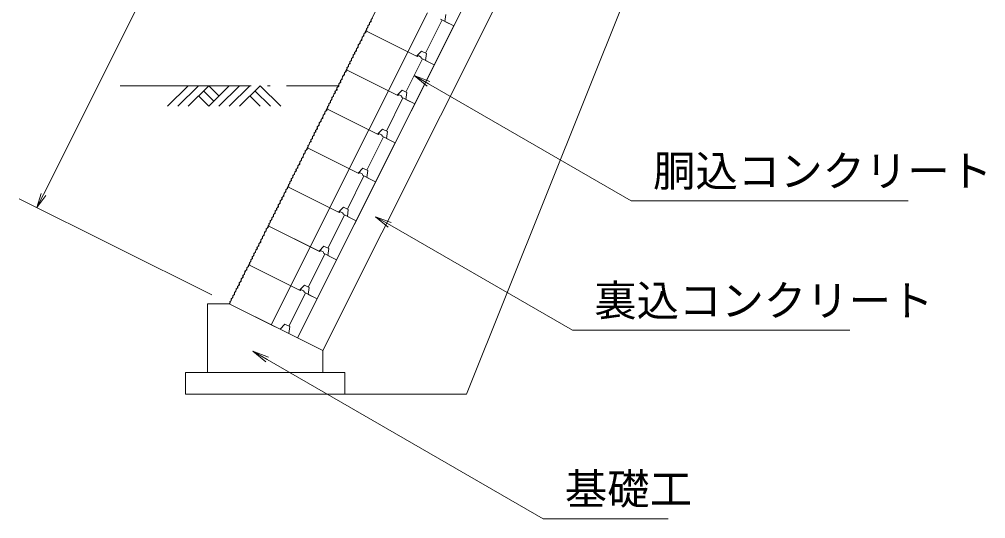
# Model space of a CAD drawing. Units: millimetres, scale not verified. Extents: x 1702 to 43752, y 1233 to 30933.
# Drawn here: x 13227 to 17655, y 19389 to 21679 of the extents above; entities that cross this region are included whole.
import ezdxf
from ezdxf.enums import TextEntityAlignment as Align

# ---------------------------------------------------------------- set-up
doc = ezdxf.new("R2010")
doc.units = ezdxf.units.MM
doc.header["$LTSCALE"] = 50
doc.linetypes.add('LONG_DASHED_DOTTED', pattern=[15.25, 12, -1.5, 0.25, -1.5])
for name, color, linetype, lineweight in [('D-BMK', 2, 'Continuous', 13), ('D-STR', 1, 'Continuous', 13), ('D-STR-DIM', 7, 'Continuous', 13), ('D-STR-STR（BLOCK）', 1, 'Continuous', 13), ('D-STR-TXT', 7, 'Continuous', 13)]:
    doc.layers.add(name, color=color, linetype=linetype, lineweight=lineweight)
doc.styles.add('ＭＳ ゴシック', font='')
doc.styles.get('ＭＳ ゴシック').set_extended_font_data('MS Gothic')

msp = doc.modelspace()

# ---------------------------------------------------------------- linework, layer by layer
at = {"layer": 'D-BMK', "linetype": 'LONG_DASHED_DOTTED'}
msp.add_line((13689.42, 21374.59), (14689.42, 21374.59), dxfattribs=at)
at = {"layer": 'D-BMK'}
for p, q in [((13906.63, 21280.3), (14000.9, 21374.59)), ((13953.78, 21280.3), (14048.05, 21374.59)), ((14000.9, 21280.3), (14095.17, 21374.59)), ((14071.61, 21351), (14118.73, 21303.88)), ((14095.15, 21280.3), (14189.42, 21374.59)), ((14095.17, 21374.59), (14142.3, 21327.46)), ((14142.3, 21280.3), (14236.57, 21374.59)), ((14189.46, 21280.3), (14283.73, 21374.59)), ((14236.55, 21280.3), (14330.82, 21374.59)), ((14307.26, 21351), (14377.96, 21280.3)), ((14330.82, 21374.59), (14425.11, 21280.3)), ((14095.15, 21280.3), (14048.03, 21327.42)), ((14330.8, 21280.3), (14283.67, 21327.42))]:
    msp.add_line(p, q, dxfattribs=at)
at = {"layer": 'D-STR'}
for p, q in [((16201.88, 24399.51), (14189.42, 20374.59)), ((16514.93, 24242.98), (14502.47, 20218.06)), ((16631.21, 24184.85), (14618.75, 20159.92)), ((15276.65, 19959.92), (16966.62, 24184.85)), ((14089.42, 20374.59), (14089.42, 20059.92)), ((14089.42, 20374.59), (14189.42, 20374.59)), ((14618.75, 20159.92), (14189.42, 20374.59)), ((14618.75, 20159.92), (14618.75, 20059.92)), ((14089.42, 20059.92), (13989.42, 20059.92)), ((13989.42, 20059.92), (13989.42, 19959.92)), ((14618.75, 20059.92), (14089.42, 20059.92)), ((14618.75, 20059.92), (14718.75, 20059.92)), ((14718.75, 20059.92), (14718.75, 19959.92)), ((13989.42, 19959.92), (14718.75, 19959.92)), ((14718.75, 19959.92), (15276.65, 19959.92))]:
    msp.add_line(p, q, dxfattribs=at)
at = {"layer": 'D-STR-DIM'}
for p, q in [((13338.16, 20875.68), (15245.53, 24690.42)), ((15095.59, 21372.74), (15036.89, 21421.07)), ((15108.09, 21394.39), (15036.89, 21421.07)), ((15036.89, 21421.07), (15101.84, 21383.57)), ((14108.92, 20414.84), (13227.48, 20855.56)), ((13328.1, 20880.72), (13307.98, 20815.31)), ((13307.98, 20815.31), (13338.16, 20875.68)), ((13348.23, 20870.65), (13307.98, 20815.31)), ((14918.19, 20725.36), (14859.48, 20773.68)), ((14930.69, 20747.01), (14859.48, 20773.68)), ((14859.48, 20773.68), (14924.44, 20736.18)), ((14356.28, 20107.95), (14297.58, 20156.28)), ((14368.78, 20129.6), (14297.58, 20156.28)), ((14297.58, 20156.28), (14362.53, 20118.78))]:
    msp.add_line(p, q, dxfattribs=at)
at = {"layer": 'D-STR-STR（BLOCK）'}
for p, q in [((15307.46, 21828.03), (15218.01, 21649.15)), ((15097.27, 21709.52), (15007.82, 21530.63)), ((15177.76, 21669.27), (15182.24, 21700.58)), ((14832.32, 21653.86), (14824.7, 21650.71)), ((14838.98, 21668.99), (14831.48, 21663.66)), ((14831.48, 21663.66), (14832.32, 21653.86)), ((14846.24, 21684.12), (14838.98, 21678.07)), ((14838.98, 21678.07), (14838.98, 21668.99)), ((15164.35, 21675.98), (15088.32, 21523.93)), ((15218.01, 21649.15), (15158.09, 21679.11)), ((15177.76, 21669.27), (15218.01, 21649.15)), ((14814.65, 21618.52), (14806.18, 21613.07)), ((14806.18, 21613.07), (14806.3, 21603.02)), ((14815.52, 21626.79), (14814.65, 21618.52)), ((14819.8, 21630.62), (14815.52, 21626.79)), ((15050.76, 21509.17), (14815.52, 21626.79)), ((14815.52, 21626.79), (15048.07, 21510.51)), ((14824.64, 21639.7), (14818.35, 21637.4)), ((14818.35, 21637.4), (14819.8, 21630.62)), ((14824.7, 21650.71), (14824.64, 21639.7)), ((15218.01, 21649.15), (15128.57, 21470.26)), ((14789.47, 21569.38), (14780.64, 21562.6)), ((14796.61, 21583.05), (14788.75, 21577.61)), ((14788.75, 21577.61), (14789.47, 21569.38)), ((14798.19, 21597.09), (14796.61, 21583.05)), ((14806.3, 21603.02), (14798.19, 21597.09)), ((14765.39, 21521.21), (14757.89, 21516.49)), ((14772.65, 21533.31), (14763.33, 21528.59)), ((14763.33, 21528.59), (14765.39, 21521.21)), ((14780.76, 21550.74), (14771.81, 21544.32)), ((14771.81, 21544.32), (14772.65, 21533.31)), ((14780.64, 21562.6), (14780.76, 21550.74)), ((15007.82, 21530.63), (14918.38, 21351.75)), ((15048.07, 21510.51), (15070.43, 21532.87)), ((15070.43, 21532.87), (15092.79, 21521.69)), ((15088.32, 21490.39), (15092.79, 21521.69)), ((14749.53, 21490.1), (14742.03, 21484.78)), ((14742.03, 21484.78), (14742.88, 21474.98)), ((14749.54, 21499.18), (14749.53, 21490.1)), ((14756.8, 21505.23), (14749.54, 21499.18)), ((14757.89, 21516.49), (14756.8, 21505.23)), ((15074.9, 21497.09), (14998.88, 21345.04)), ((15066.41, 21506.93), (15057.46, 21511.4)), ((15128.57, 21470.26), (15068.64, 21500.22)), ((15088.32, 21490.39), (15128.57, 21470.26)), ((14725.21, 21439.63), (14716.74, 21434.18)), ((14716.74, 21434.18), (14716.85, 21424.14)), ((14726.08, 21447.9), (14725.21, 21439.63)), ((14730.36, 21451.74), (14726.08, 21447.9)), ((14961.31, 21330.28), (14726.08, 21447.9)), ((14726.08, 21447.9), (14958.63, 21331.62)), ((14735.2, 21460.81), (14728.91, 21458.51)), ((14728.91, 21458.51), (14730.36, 21451.74)), ((14735.26, 21471.83), (14735.2, 21460.81)), ((14742.88, 21474.98), (14735.26, 21471.83)), ((15128.57, 21470.26), (15039.13, 21291.38)), ((14700.03, 21390.49), (14691.2, 21383.71)), ((14707.17, 21404.17), (14699.31, 21398.72)), ((14699.31, 21398.72), (14700.03, 21390.49)), ((14708.75, 21418.21), (14707.17, 21404.17)), ((14716.85, 21424.14), (14708.75, 21418.21)), ((14683.21, 21354.43), (14673.89, 21349.71)), ((14673.89, 21349.71), (14675.95, 21342.32)), ((14691.32, 21371.85), (14682.36, 21365.44)), ((14682.36, 21365.44), (14683.21, 21354.43)), ((14691.2, 21383.71), (14691.32, 21371.85)), ((14918.38, 21351.75), (14828.94, 21172.86)), ((14958.63, 21331.62), (14980.99, 21353.99)), ((14980.99, 21353.99), (15003.35, 21342.8)), ((14998.88, 21311.5), (15003.35, 21342.8)), ((14660.09, 21311.22), (14652.59, 21305.89)), ((14652.59, 21305.89), (14653.44, 21296.09)), ((14667.35, 21326.35), (14660.09, 21320.3)), ((14660.09, 21320.3), (14660.09, 21311.22)), ((14668.45, 21337.6), (14667.35, 21326.35)), ((14675.95, 21342.32), (14668.45, 21337.6)), ((14985.46, 21318.21), (14909.44, 21166.16)), ((14976.97, 21328.05), (14968.02, 21332.52)), ((15039.13, 21291.38), (14979.2, 21321.34)), ((14998.88, 21311.5), (15039.13, 21291.38)), ((14635.76, 21260.75), (14627.29, 21255.3)), ((14627.29, 21255.3), (14627.41, 21245.25)), ((14636.64, 21269.01), (14635.76, 21260.75)), ((14640.92, 21272.85), (14636.64, 21269.01)), ((14871.87, 21151.4), (14636.64, 21269.01)), ((14636.64, 21269.01), (14869.19, 21152.74)), ((14645.76, 21281.93), (14639.47, 21279.63)), ((14639.47, 21279.63), (14640.92, 21272.85)), ((14645.81, 21292.94), (14645.76, 21281.93)), ((14653.44, 21296.09), (14645.81, 21292.94)), ((15039.13, 21291.38), (14949.69, 21112.49)), ((14610.59, 21211.61), (14601.76, 21204.83)), ((14617.73, 21225.28), (14609.86, 21219.84)), ((14609.86, 21219.84), (14610.59, 21211.61)), ((14619.3, 21239.32), (14617.73, 21225.28)), ((14627.41, 21245.25), (14619.3, 21239.32)), ((14593.77, 21175.54), (14584.45, 21170.82)), ((14584.45, 21170.82), (14586.5, 21163.44)), ((14601.87, 21192.97), (14592.92, 21186.55)), ((14592.92, 21186.55), (14593.77, 21175.54)), ((14601.76, 21204.83), (14601.87, 21192.97)), ((14828.94, 21172.86), (14739.49, 20993.98)), ((14869.19, 21152.74), (14891.55, 21175.1)), ((14891.55, 21175.1), (14913.91, 21163.92)), ((14570.65, 21132.33), (14563.15, 21127.01)), ((14563.15, 21127.01), (14563.99, 21117.21)), ((14577.91, 21147.46), (14570.65, 21141.41)), ((14570.65, 21141.41), (14570.65, 21132.33)), ((14579, 21158.72), (14577.91, 21147.46)), ((14586.5, 21163.44), (14579, 21158.72)), ((14896.02, 21139.32), (14819.99, 20987.27)), ((14887.52, 21149.16), (14878.58, 21153.63)), ((14949.69, 21112.49), (14889.76, 21142.45)), ((14909.44, 21132.61), (14913.91, 21163.92)), ((14909.44, 21132.61), (14949.69, 21112.49)), ((14546.32, 21081.86), (14537.85, 21076.41)), ((14547.19, 21090.13), (14546.32, 21081.86)), ((14551.47, 21093.96), (14547.19, 21090.13)), ((14782.43, 20972.51), (14547.19, 21090.13)), ((14547.19, 21090.13), (14779.74, 20973.85)), ((14556.32, 21103.04), (14550.02, 21100.74)), ((14550.02, 21100.74), (14551.47, 21093.96)), ((14556.37, 21114.06), (14556.32, 21103.04)), ((14563.99, 21117.21), (14556.37, 21114.06)), ((14949.69, 21112.49), (14860.24, 20933.6)), ((14521.15, 21032.72), (14512.31, 21025.94)), ((14528.29, 21046.4), (14520.42, 21040.95)), ((14520.42, 21040.95), (14521.15, 21032.72)), ((14529.86, 21060.44), (14528.29, 21046.4)), ((14537.97, 21066.37), (14529.86, 21060.44)), ((14537.85, 21076.41), (14537.97, 21066.37)), ((14504.32, 20996.66), (14495.01, 20991.93)), ((14495.01, 20991.93), (14497.06, 20984.55)), ((14512.43, 21014.08), (14503.48, 21007.67)), ((14503.48, 21007.67), (14504.32, 20996.66)), ((14512.31, 21025.94), (14512.43, 21014.08)), ((14739.49, 20993.98), (14650.05, 20815.09)), ((14779.74, 20973.85), (14802.1, 20996.21)), ((14802.1, 20996.21), (14824.47, 20985.03)), ((14481.21, 20953.45), (14473.7, 20948.12)), ((14473.7, 20948.12), (14474.55, 20938.32)), ((14488.47, 20968.58), (14481.21, 20962.52)), ((14481.21, 20962.52), (14481.21, 20953.45)), ((14489.56, 20979.83), (14488.47, 20968.58)), ((14497.06, 20984.55), (14489.56, 20979.83)), ((14806.58, 20960.44), (14730.55, 20808.38)), ((14798.08, 20970.28), (14789.14, 20974.75)), ((14860.24, 20933.6), (14800.32, 20963.57)), ((14819.99, 20953.73), (14824.47, 20985.03)), ((14819.99, 20953.73), (14860.24, 20933.6)), ((14456.88, 20902.97), (14448.41, 20897.53)), ((14457.75, 20911.24), (14456.88, 20902.97)), ((14462.03, 20915.08), (14457.75, 20911.24)), ((14692.98, 20793.63), (14457.75, 20911.24)), ((14457.75, 20911.24), (14690.3, 20794.97)), ((14466.87, 20924.16), (14460.58, 20921.86)), ((14460.58, 20921.86), (14462.03, 20915.08)), ((14466.93, 20935.17), (14466.87, 20924.16)), ((14474.55, 20938.32), (14466.93, 20935.17)), ((14860.24, 20933.6), (14770.8, 20754.72)), ((14438.84, 20867.51), (14430.98, 20862.07)), ((14430.98, 20862.07), (14431.7, 20853.84)), ((14440.42, 20881.55), (14438.84, 20867.51)), ((14448.53, 20887.48), (14440.42, 20881.55)), ((14448.41, 20897.53), (14448.53, 20887.48)), ((14414.88, 20817.77), (14405.56, 20813.05)), ((14405.56, 20813.05), (14407.62, 20805.67)), ((14422.99, 20835.2), (14414.04, 20828.78)), ((14414.04, 20828.78), (14414.88, 20817.77)), ((14431.7, 20853.84), (14422.87, 20847.06)), ((14422.87, 20847.06), (14422.99, 20835.2)), ((14650.05, 20815.09), (14560.61, 20636.21)), ((14690.3, 20794.97), (14712.66, 20817.33)), ((14712.66, 20817.33), (14735.02, 20806.15)), ((14391.76, 20774.56), (14384.26, 20769.24)), ((14384.26, 20769.24), (14385.11, 20759.43)), ((14391.77, 20783.64), (14391.76, 20774.56)), ((14399.03, 20789.69), (14391.77, 20783.64)), ((14400.12, 20800.95), (14399.03, 20789.69)), ((14407.62, 20805.67), (14400.12, 20800.95)), ((14717.13, 20781.55), (14641.11, 20629.5)), ((14708.64, 20791.39), (14699.69, 20795.86)), ((14770.8, 20754.72), (14710.87, 20784.68)), ((14730.55, 20774.84), (14735.02, 20806.15)), ((14730.55, 20774.84), (14770.8, 20754.72)), ((14367.43, 20724.09), (14358.96, 20718.64)), ((14368.31, 20732.36), (14367.43, 20724.09)), ((14372.59, 20736.19), (14368.31, 20732.36)), ((14603.54, 20614.74), (14368.31, 20732.36)), ((14368.31, 20732.36), (14600.86, 20616.08)), ((14377.43, 20745.27), (14371.14, 20742.97)), ((14371.14, 20742.97), (14372.59, 20736.19)), ((14377.48, 20756.29), (14377.43, 20745.27)), ((14385.11, 20759.43), (14377.48, 20756.29)), ((14770.8, 20754.72), (14681.36, 20575.83)), ((14349.4, 20688.63), (14341.54, 20683.18)), ((14341.54, 20683.18), (14342.26, 20674.95)), ((14350.98, 20702.67), (14349.4, 20688.63)), ((14359.08, 20708.6), (14350.98, 20702.67)), ((14358.96, 20718.64), (14359.08, 20708.6)), ((14325.44, 20638.88), (14316.12, 20634.16)), ((14316.12, 20634.16), (14318.18, 20626.78)), ((14333.55, 20656.31), (14324.59, 20649.9)), ((14324.59, 20649.9), (14325.44, 20638.88)), ((14342.26, 20674.95), (14333.43, 20668.17)), ((14333.43, 20668.17), (14333.55, 20656.31)), ((14560.61, 20636.21), (14471.17, 20457.32)), ((14600.86, 20616.08), (14623.22, 20638.44)), ((14623.22, 20638.44), (14645.58, 20627.26)), ((14302.32, 20595.68), (14294.82, 20590.35)), ((14294.82, 20590.35), (14295.66, 20580.55)), ((14309.58, 20610.81), (14302.32, 20604.75)), ((14302.32, 20604.75), (14302.32, 20595.68)), ((14310.67, 20622.06), (14309.58, 20610.81)), ((14318.18, 20626.78), (14310.67, 20622.06)), ((14627.69, 20602.67), (14551.67, 20450.61)), ((14619.19, 20612.5), (14610.25, 20616.98)), ((14681.36, 20575.83), (14621.43, 20605.8)), ((14641.11, 20595.96), (14645.58, 20627.26)), ((14641.11, 20595.96), (14681.36, 20575.83)), ((14278.86, 20553.47), (14277.99, 20545.2)), ((14283.15, 20557.31), (14278.86, 20553.47)), ((14514.1, 20435.86), (14278.86, 20553.47)), ((14278.86, 20553.47), (14511.42, 20437.2)), ((14287.99, 20566.39), (14281.7, 20564.09)), ((14281.7, 20564.09), (14283.15, 20557.31)), ((14288.04, 20577.4), (14287.99, 20566.39)), ((14295.66, 20580.55), (14288.04, 20577.4)), ((14681.36, 20575.83), (14591.91, 20396.95)), ((14259.96, 20509.74), (14252.09, 20504.29)), ((14252.09, 20504.29), (14252.82, 20496.07)), ((14261.53, 20523.78), (14259.96, 20509.74)), ((14269.64, 20529.71), (14261.53, 20523.78)), ((14277.99, 20545.2), (14269.52, 20539.76)), ((14269.52, 20539.76), (14269.64, 20529.71)), ((14235.99, 20460), (14226.68, 20455.28)), ((14244.1, 20477.43), (14235.15, 20471.01)), ((14235.15, 20471.01), (14235.99, 20460)), ((14252.82, 20496.07), (14243.99, 20489.29)), ((14243.99, 20489.29), (14244.1, 20477.43)), ((14471.17, 20457.32), (14381.72, 20278.44)), ((14511.42, 20437.2), (14533.78, 20459.56)), ((14533.78, 20459.56), (14556.14, 20448.38)), ((14212.88, 20416.79), (14205.38, 20411.47)), ((14220.14, 20431.92), (14212.88, 20425.87)), ((14212.88, 20425.87), (14212.88, 20416.79)), ((14221.23, 20443.18), (14220.14, 20431.92)), ((14228.73, 20447.9), (14221.23, 20443.18)), ((14226.68, 20455.28), (14228.73, 20447.9)), ((14538.25, 20423.78), (14462.22, 20271.73)), ((14529.75, 20433.62), (14520.81, 20438.09)), ((14591.91, 20396.95), (14531.99, 20426.91)), ((14551.67, 20417.07), (14556.14, 20448.38)), ((14551.67, 20417.07), (14591.91, 20396.95)), ((14193.7, 20378.42), (14189.42, 20374.59)), ((14189.42, 20374.59), (14421.97, 20258.31)), ((14198.54, 20387.5), (14192.25, 20385.2)), ((14192.25, 20385.2), (14193.7, 20378.42)), ((14198.6, 20398.52), (14198.54, 20387.5)), ((14206.22, 20401.66), (14198.6, 20398.52)), ((14205.38, 20411.47), (14206.22, 20401.66)), ((14591.91, 20396.95), (14502.47, 20218.06)), ((14421.97, 20258.31), (14444.33, 20280.67)), ((14444.33, 20280.67), (14466.69, 20269.49)), ((14462.22, 20238.19), (14466.69, 20269.49)), ((14462.22, 20238.19), (14502.47, 20218.06))]:
    msp.add_line(p, q, dxfattribs=at)
for centre, start, end in [((15055.23, 21506.93), 63.43495, 153.43495), ((15064.17, 21502.46), 333.43495, 63.43495), ((14965.78, 21328.05), 63.43495, 153.43495), ((14974.73, 21323.57), 333.43495, 63.43495), ((14876.34, 21149.16), 63.43495, 153.43495), ((14885.29, 21144.69), 333.43495, 63.43495), ((14786.9, 20970.28), 63.43495, 153.43495), ((14795.84, 20965.8), 333.43495, 63.43495), ((14697.46, 20791.39), 63.43495, 153.43495), ((14706.4, 20786.92), 333.43495, 63.43495), ((14608.01, 20612.5), 63.43495, 153.43495), ((14616.96, 20608.03), 333.43495, 63.43495), ((14518.57, 20433.62), 63.43495, 153.43495), ((14527.52, 20429.15), 333.43495, 63.43495)]:
    msp.add_arc(centre, 5, start, end, dxfattribs=at)
at = {"layer": 'D-STR-TXT'}
for p, q in [((15101.84, 21383.57), (16031.24, 20846.98)), ((16031.24, 20846.98), (17299.96, 20846.98)), ((14924.44, 20736.18), (15761.88, 20252.68)), ((15761.88, 20252.68), (17032.6, 20252.68)), ((14362.53, 20118.78), (15627.14, 19388.66)), ((15627.14, 19388.66), (16199.97, 19388.66))]:
    msp.add_line(p, q, dxfattribs=at)

# ---------------------------------------------------------------- texts
at = {"layer": 'D-STR-TXT', "style": 'ＭＳ ゴシック'}
for s, p in [('胴込コンクリート', (16131.24, 20869.67)), ('裏込コンクリート', (15861.88, 20275.37)), ('基礎工', (15727.14, 19411.35))]:
    msp.add_text(s, height=142.4, dxfattribs=at).set_placement(p, align=Align.BOTTOM_LEFT)

doc.saveas('drawing.dxf')
